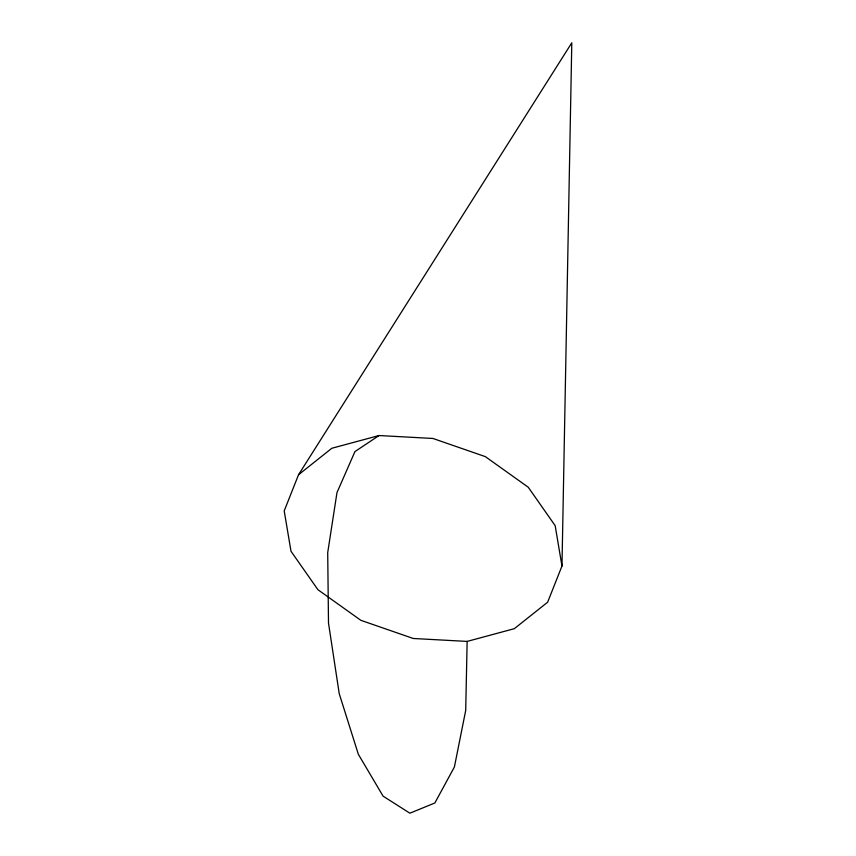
<?xml version="1.0" encoding="UTF-8"?>
<svg xmlns="http://www.w3.org/2000/svg" width="856" height="856" viewBox="0 0 856 856"><rect width="100%" height="100%" fill="white"/><g stroke="black" fill="none" stroke-linecap="round" stroke-linejoin="round"><path stroke-width="1.28" d="M561.975 566.03L571.797 42.8L298.541 474.738L284.203 510.904L291.008 551.275L317.918 589.698L360.847 620.311L413.245 638.48L467.141 641.412L514.328 628.678L547.637 602.207L561.975 566.03L555.17 525.67L528.259 487.246L485.331 456.623L432.933 438.465L379.037 435.533L331.839 448.266L298.541 474.738M467.141 641.412L465.707 710.416L454.397 766.997L434.848 802.992L409.874 813.2L383.081 796.144L358.343 754.286L339.233 693.681L328.501 623.072L327.709 552.655L336.975 492.596L354.951 451.583L379.037 435.533"/></g></svg>
